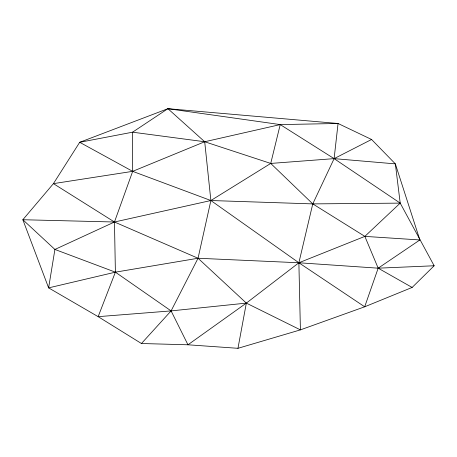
<?xml version="1.0" encoding="UTF-8"?>
<svg xmlns="http://www.w3.org/2000/svg" width="457" height="457" viewBox="0 0 457 457"><rect width="100%" height="100%" fill="white"/><g stroke="black" fill="none" stroke-linecap="round" stroke-linejoin="round"><path stroke-width="0.69" d="M334.113 158.636L338.06 123.487L167.908 108.692L79.701 142.298L53.418 183.64L22.85 219.726L48.619 287.876L98.146 316.661L141.447 343.515L187.97 344.789L237.96 348.308L300.409 329.874L364.686 306.796L412.128 287.447L434.15 265.768L400.206 203.119L395.351 163.88L371.575 139.482L338.06 123.487L280.227 124.59L167.908 108.692L132.581 132.187L79.701 142.298L132.673 171.346L210.883 200.526L298.878 262.769L364.686 306.796L378.173 268.179L419.869 239.959L395.351 163.88L334.113 158.636L270.733 163.435L204.702 141.75L132.581 132.187L132.673 171.346L114.467 222.005L115.393 272.166L98.146 316.661L171.095 310.903L246.34 303.105L298.878 262.769L364.857 236.383L400.206 203.119L334.113 158.636L280.227 124.59L204.702 141.75L132.673 171.346L53.418 183.64L114.467 222.005L198.047 258.251L246.34 303.105L300.409 329.874L298.878 262.769L312.765 203.896L334.113 158.636L371.575 139.482M237.96 348.308L246.34 303.105L187.97 344.789L171.095 310.903L115.393 272.166L54.909 249.453L22.85 219.726L114.467 222.005L210.883 200.526L312.765 203.896L400.206 203.119M167.908 108.692L204.702 141.75L210.883 200.526L198.047 258.251L171.095 310.903L141.447 343.515M210.883 200.526L270.733 163.435L280.227 124.59M114.467 222.005L54.909 249.453L48.619 287.876L115.393 272.166L198.047 258.251L298.878 262.769L378.173 268.179L434.15 265.768M270.733 163.435L312.765 203.896L364.857 236.383L419.869 239.959M412.128 287.447L378.173 268.179L364.857 236.383"/></g></svg>
